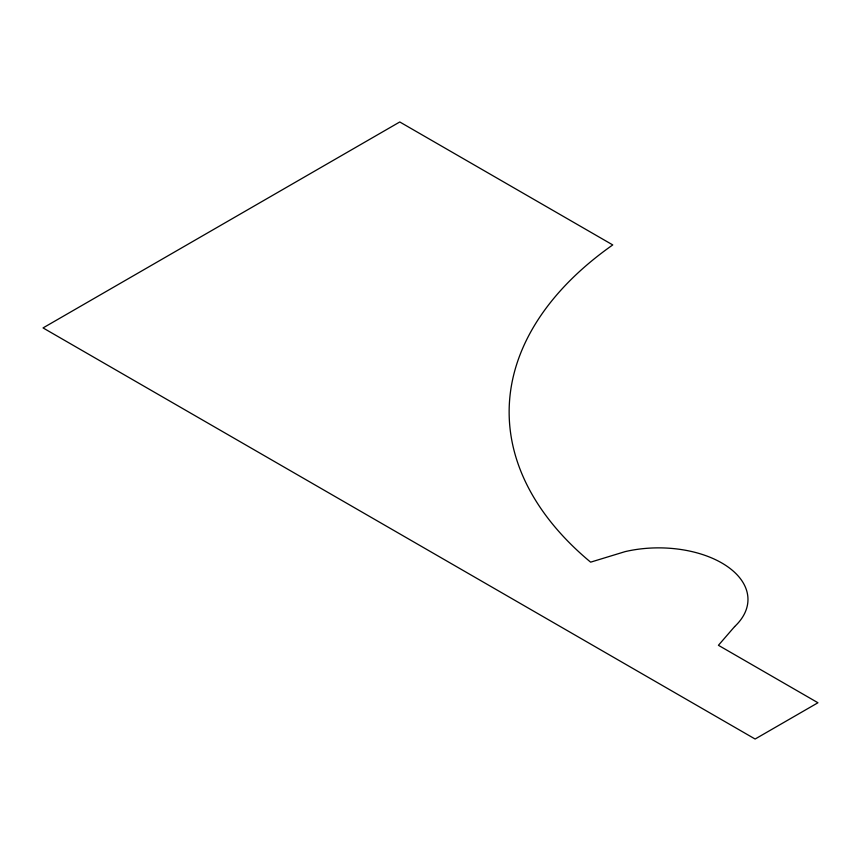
<?xml version="1.0" encoding="UTF-8"?>
<svg xmlns="http://www.w3.org/2000/svg" width="861" height="861" viewBox="0 0 861 861"><rect width="100%" height="100%" fill="white"/><g stroke="black" fill="none" stroke-linecap="round" stroke-linejoin="round"><path stroke-width="1.29" d="M734.637 626.571L718.429 645.298L817.95 702.759L755.119 739.029L43.05 327.923L399.773 121.971L612.752 244.922A455.846 263.186 0 0 0 590.635 562.158L625.097 551.632A89.361 51.595 0 0 1 726.899 566.183A89.361 51.595 0 0 1 734.637 626.571"/></g></svg>
